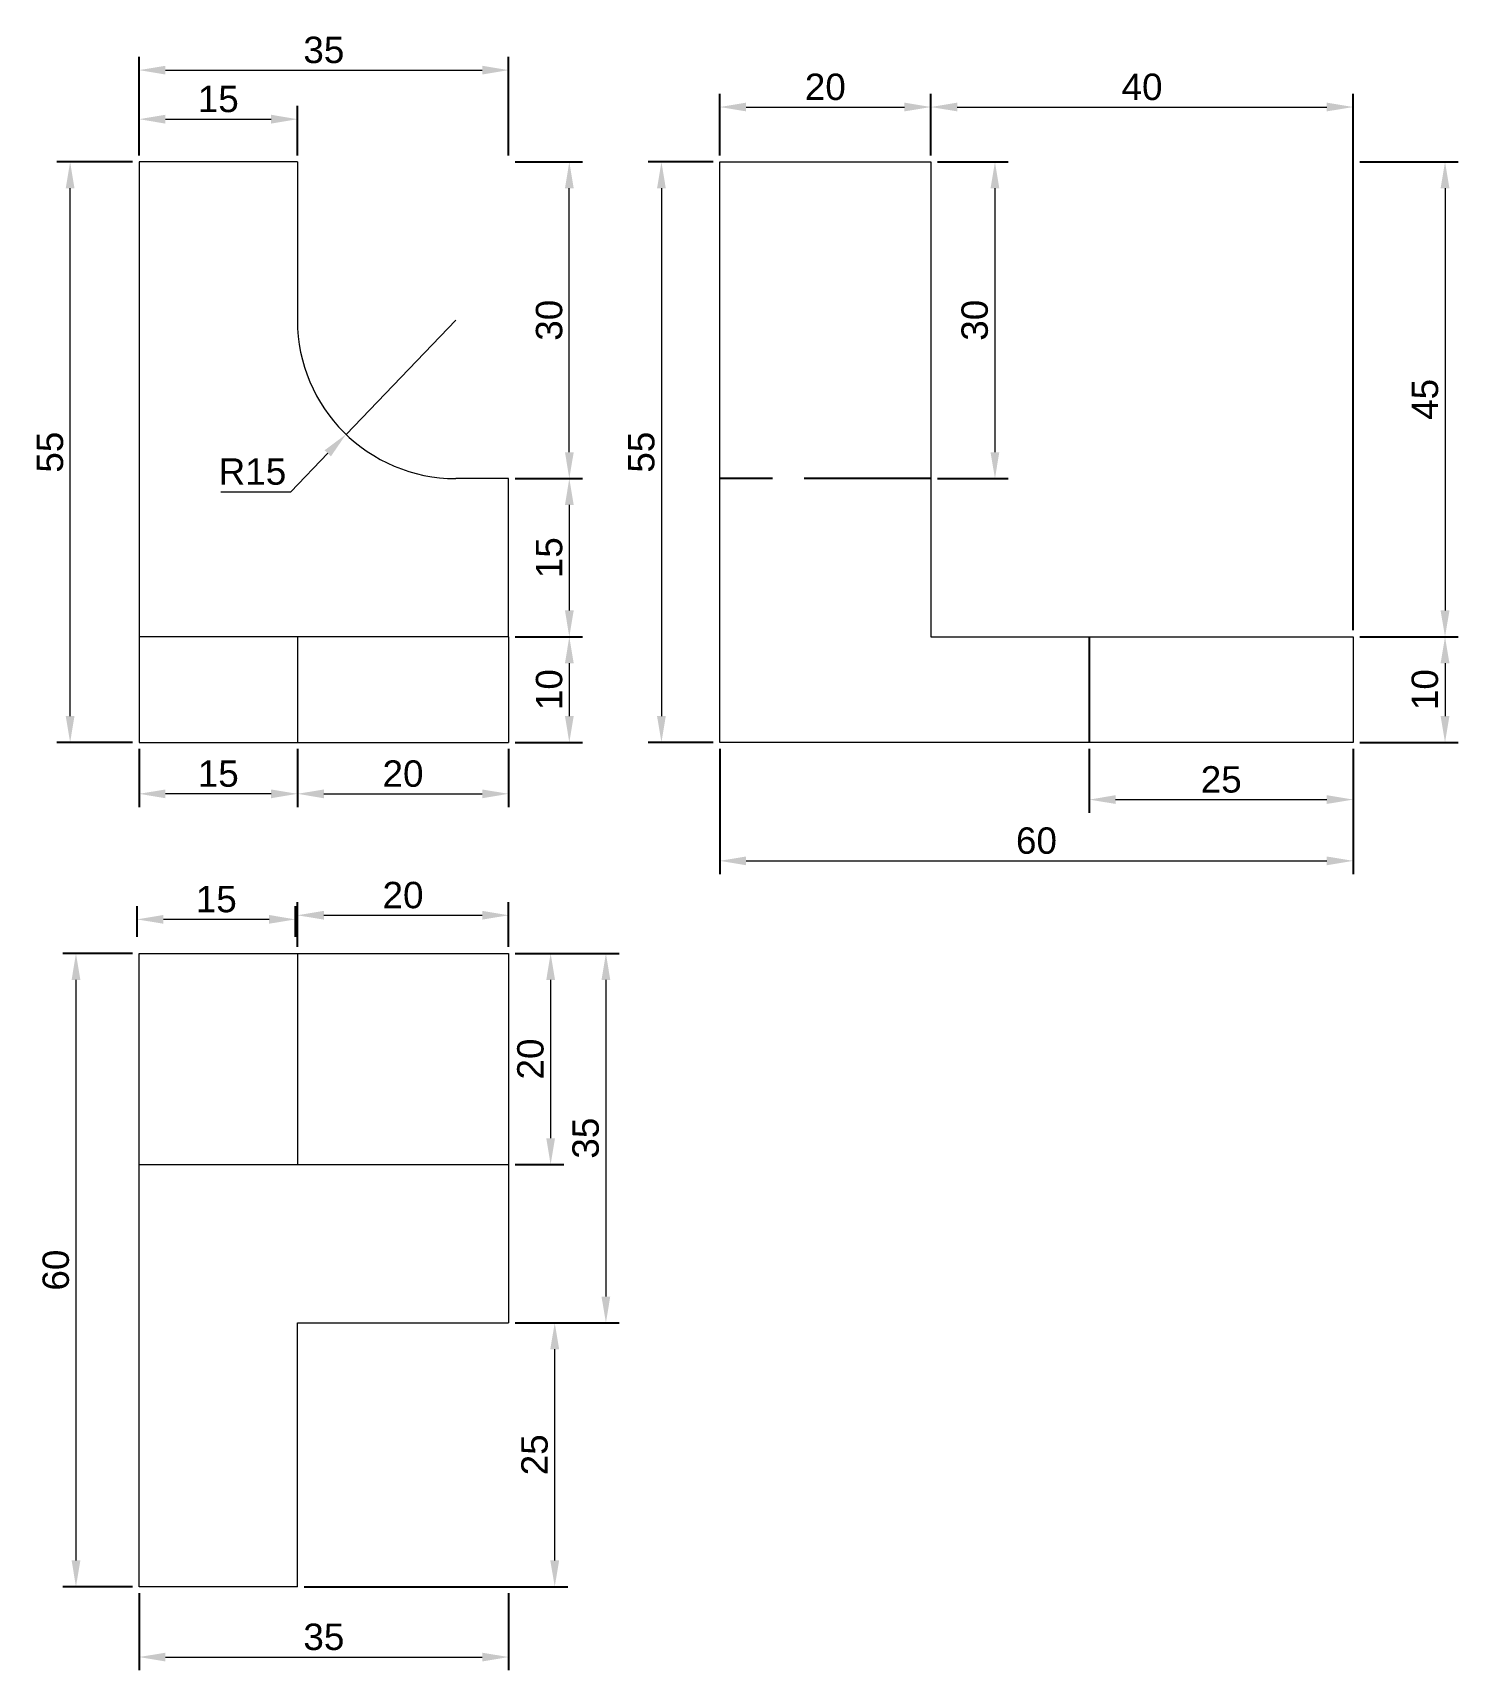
# Model space of a CAD drawing. Header units: millimetres. Extents: x -10 to 125, y -88 to 67.
import ezdxf

# ---------------------------------------------------------------- set-up
doc = ezdxf.new("R2010")
doc.units = ezdxf.units.MM
doc.linetypes.add('ACAD_ISO02W100', pattern=[15, 12, -3])
doc.layers.get('0').update_dxf_attribs({"lineweight": 5})
doc.layers.add('Projeção', color=50, linetype='ACAD_ISO02W100')
doc.styles.get("Standard").update_dxf_attribs({"font": 'arial.ttf'})
doc.dimstyles.new('ISO-25', dxfattribs={"dimtxt": 2.5, "dimasz": 2.5, "dimexe": 1.25, "dimexo": 0.625, "dimtad": 1, "dimtoh": 1, "dimtxsty": 'Standard', "dimcen": 2.5, "dimclrd": 3, "dimclre": 119, "dimclrt": 80, "dimadec": 0, "dimazin": 0, "dimtfac": 1, "dimtmove": 0, "dimatfit": 3, "dimfxl": 1, "dimtfillclr": 3, "dimlwd": -1, "dimarcsym": 0})

# ---------------------------------------------------------------- blocks, each defined once
blk = doc.blocks.new('*D2')
at = {"color": 119, "lineweight": -2, "transparency": 16777216}
for p, q in [((35.63, 55), (42, 55)), ((35.63, 25), (42, 25))]:
    blk.add_line(p, q, dxfattribs=at)
at = {"color": 3, "transparency": 16777216}
blk.add_line((40.75, 27.5), (40.75, 52.5), dxfattribs=at)
for points in [[(40.34, 52.5), (41.17, 52.5), (40.75, 55)], [(40.34, 27.5), (41.17, 27.5), (40.75, 25)]]:
    blk.add_solid(points, dxfattribs=at)
at = {"layer": 'Defpoints', "color": 0, "transparency": 16777216}
for p in [(35, 55), (40.75, 55), (35, 25)]:
    blk.add_point(p, dxfattribs=at)
at = {"color": 80, "transparency": 16777216, "insert": (38.85, 40), "char_height": 2.5, "attachment_point": 5, "rotation": 90}
blk.add_mtext('30', dxfattribs=at)
blk = doc.blocks.new('*D3')
at = {"color": 119, "lineweight": -2, "transparency": 16777216}
for p, q in [((35.63, 25), (42, 25)), ((35.63, 10), (42, 10))]:
    blk.add_line(p, q, dxfattribs=at)
at = {"color": 3, "transparency": 16777216}
blk.add_line((40.75, 22.5), (40.75, 12.5), dxfattribs=at)
for points in [[(40.34, 22.5), (41.17, 22.5), (40.75, 25)], [(40.34, 12.5), (41.17, 12.5), (40.75, 10)]]:
    blk.add_solid(points, dxfattribs=at)
at = {"layer": 'Defpoints', "color": 0, "transparency": 16777216}
for p in [(35, 25), (35, 10), (40.75, 10)]:
    blk.add_point(p, dxfattribs=at)
at = {"color": 80, "transparency": 16777216, "insert": (38.85, 17.5), "char_height": 2.5, "attachment_point": 5, "rotation": 90}
blk.add_mtext('15', dxfattribs=at)
blk = doc.blocks.new('*D4')
at = {"color": 119, "lineweight": -2, "transparency": 16777216}
for p, q in [((35.63, 10), (42, 10)), ((35.63, 0), (42, 0))]:
    blk.add_line(p, q, dxfattribs=at)
at = {"color": 3, "transparency": 16777216}
blk.add_line((40.75, 7.5), (40.75, 2.5), dxfattribs=at)
for points in [[(40.34, 7.5), (41.17, 7.5), (40.75, 10)], [(40.34, 2.5), (41.17, 2.5), (40.75, 0)]]:
    blk.add_solid(points, dxfattribs=at)
at = {"layer": 'Defpoints', "color": 0, "transparency": 16777216}
for p in [(35, 10), (35, 0), (40.75, 0)]:
    blk.add_point(p, dxfattribs=at)
at = {"color": 80, "transparency": 16777216, "insert": (38.85, 5), "char_height": 2.5, "attachment_point": 5, "rotation": 90}
blk.add_mtext('10', dxfattribs=at)
blk = doc.blocks.new('*D5')
at = {"color": 119, "lineweight": -2, "transparency": 16777216}
for p, q in [((0, 55.62), (0, 60.3)), ((15, 55.62), (15, 60.3))]:
    blk.add_line(p, q, dxfattribs=at)
at = {"color": 3, "transparency": 16777216}
blk.add_line((2.5, 59.05), (12.5, 59.05), dxfattribs=at)
for points in [[(2.5, 59.47), (2.5, 58.63), (0, 59.05)], [(12.5, 59.47), (12.5, 58.63), (15, 59.05)]]:
    blk.add_solid(points, dxfattribs=at)
at = {"layer": 'Defpoints', "color": 0, "transparency": 16777216}
for p in [(15, 59.05), (0, 55), (15, 55)]:
    blk.add_point(p, dxfattribs=at)
at = {"color": 80, "transparency": 16777216, "insert": (7.5, 60.95), "char_height": 2.5, "attachment_point": 5}
blk.add_mtext('15', dxfattribs=at)
blk = doc.blocks.new('*D6')
at = {"color": 119, "lineweight": -2, "transparency": 16777216}
for p, q in [((0, 55.62), (0, 64.95)), ((35, 55.62), (35, 64.95))]:
    blk.add_line(p, q, dxfattribs=at)
at = {"color": 3, "transparency": 16777216}
blk.add_line((2.5, 63.7), (32.5, 63.7), dxfattribs=at)
for points in [[(2.5, 64.11), (2.5, 63.28), (0, 63.7)], [(32.5, 64.11), (32.5, 63.28), (35, 63.7)]]:
    blk.add_solid(points, dxfattribs=at)
at = {"layer": 'Defpoints', "color": 0, "transparency": 16777216}
for p in [(35, 63.7), (0, 55), (35, 55)]:
    blk.add_point(p, dxfattribs=at)
at = {"color": 80, "transparency": 16777216, "insert": (17.5, 65.6), "char_height": 2.5, "attachment_point": 5}
blk.add_mtext('35', dxfattribs=at)
blk = doc.blocks.new('*D7')
at = {"color": 3, "transparency": 16777216}
for p, q in [((30, 40), (19.6, 29.19)), ((14.36, 23.75), (17.87, 27.39)), ((7.75, 23.75), (14.36, 23.75))]:
    blk.add_line(p, q, dxfattribs=at)
blk.add_solid([(17.57, 27.68), (18.17, 27.1), (19.6, 29.19)], dxfattribs=at)
at = {"layer": 'Defpoints', "color": 0, "transparency": 16777216}
for p in [(30, 40), (19.6, 29.19)]:
    blk.add_point(p, dxfattribs=at)
at = {"color": 80, "transparency": 16777216, "insert": (10.74, 25.65), "char_height": 2.5, "attachment_point": 5}
blk.add_mtext('R15', dxfattribs=at)
blk = doc.blocks.new('*D8')
at = {"color": 119, "lineweight": -2, "transparency": 16777216}
for p, q in [((-0.63, 55), (-7.78, 55)), ((-0.63, 0), (-7.78, 0))]:
    blk.add_line(p, q, dxfattribs=at)
at = {"color": 3, "transparency": 16777216}
blk.add_line((-6.53, 2.5), (-6.53, 52.5), dxfattribs=at)
for points in [[(-6.95, 52.5), (-6.12, 52.5), (-6.53, 55)], [(-6.95, 2.5), (-6.12, 2.5), (-6.53, 0)]]:
    blk.add_solid(points, dxfattribs=at)
at = {"layer": 'Defpoints', "color": 0, "transparency": 16777216}
for p in [(-6.53, 55), (0, 55), (0, 0)]:
    blk.add_point(p, dxfattribs=at)
at = {"color": 80, "transparency": 16777216, "insert": (-8.43, 27.5), "char_height": 2.5, "attachment_point": 5, "rotation": 90}
blk.add_mtext('55', dxfattribs=at)
blk = doc.blocks.new('*D9')
at = {"color": 119, "lineweight": -2, "transparency": 16777216}
for p, q in [((0, -0.62), (0, -6.12)), ((15, -0.62), (15, -6.12))]:
    blk.add_line(p, q, dxfattribs=at)
at = {"color": 3, "transparency": 16777216}
blk.add_line((12.5, -4.87), (2.5, -4.87), dxfattribs=at)
for points in [[(2.5, -4.46), (2.5, -5.29), (0, -4.87)], [(12.5, -4.46), (12.5, -5.29), (15, -4.87)]]:
    blk.add_solid(points, dxfattribs=at)
at = {"layer": 'Defpoints', "color": 0, "transparency": 16777216}
for p in [(0, 0), (15, 0), (0, -4.87)]:
    blk.add_point(p, dxfattribs=at)
at = {"color": 80, "transparency": 16777216, "insert": (7.5, -2.97), "char_height": 2.5, "attachment_point": 5}
blk.add_mtext('15', dxfattribs=at)
blk = doc.blocks.new('*D10')
at = {"color": 119, "lineweight": -2, "transparency": 16777216}
for p, q in [((15, -0.62), (15, -6.12)), ((35, -0.62), (35, -6.12))]:
    blk.add_line(p, q, dxfattribs=at)
at = {"color": 3, "transparency": 16777216}
blk.add_line((17.5, -4.87), (32.5, -4.87), dxfattribs=at)
for points in [[(17.5, -4.46), (17.5, -5.29), (15, -4.87)], [(32.5, -4.46), (32.5, -5.29), (35, -4.87)]]:
    blk.add_solid(points, dxfattribs=at)
at = {"layer": 'Defpoints', "color": 0, "transparency": 16777216}
for p in [(15, 0), (35, 0), (35, -4.87)]:
    blk.add_point(p, dxfattribs=at)
at = {"color": 80, "transparency": 16777216, "insert": (25, -2.97), "char_height": 2.5, "attachment_point": 5}
blk.add_mtext('20', dxfattribs=at)
blk = doc.blocks.new('*D11')
at = {"color": 119, "lineweight": -2, "transparency": 16777216}
for p, q in [((54.38, 55), (48.23, 55)), ((54.38, 0), (48.23, 0))]:
    blk.add_line(p, q, dxfattribs=at)
at = {"color": 3, "transparency": 16777216}
blk.add_line((49.48, 52.5), (49.48, 2.5), dxfattribs=at)
for points in [[(49.06, 52.5), (49.89, 52.5), (49.48, 55)], [(49.06, 2.5), (49.89, 2.5), (49.48, 0)]]:
    blk.add_solid(points, dxfattribs=at)
at = {"layer": 'Defpoints', "color": 0, "transparency": 16777216}
for p in [(55, 55), (55, 0), (49.48, 0)]:
    blk.add_point(p, dxfattribs=at)
at = {"color": 80, "transparency": 16777216, "insert": (47.58, 27.5), "char_height": 2.5, "attachment_point": 5, "rotation": 90}
blk.add_mtext('55', dxfattribs=at)
blk = doc.blocks.new('*D12')
at = {"color": 119, "lineweight": -2, "transparency": 16777216}
for p, q in [((55, 55.62), (55, 61.45)), ((75, 55.62), (75, 61.45))]:
    blk.add_line(p, q, dxfattribs=at)
at = {"color": 3, "transparency": 16777216}
blk.add_line((57.5, 60.2), (72.5, 60.2), dxfattribs=at)
for points in [[(57.5, 60.62), (57.5, 59.79), (55, 60.2)], [(72.5, 60.62), (72.5, 59.79), (75, 60.2)]]:
    blk.add_solid(points, dxfattribs=at)
at = {"layer": 'Defpoints', "color": 0, "transparency": 16777216}
for p in [(75, 60.2), (55, 55), (75, 55)]:
    blk.add_point(p, dxfattribs=at)
at = {"color": 80, "transparency": 16777216, "insert": (65, 62.1), "char_height": 2.5, "attachment_point": 5}
blk.add_mtext('20', dxfattribs=at)
blk = doc.blocks.new('*D13')
at = {"color": 119, "lineweight": -2, "transparency": 16777216}
for p, q in [((115.63, 55), (124.95, 55)), ((115.63, 10), (124.95, 10))]:
    blk.add_line(p, q, dxfattribs=at)
at = {"color": 3, "transparency": 16777216}
blk.add_line((123.7, 52.5), (123.7, 12.5), dxfattribs=at)
for points in [[(123.28, 52.5), (124.12, 52.5), (123.7, 55)], [(123.28, 12.5), (124.12, 12.5), (123.7, 10)]]:
    blk.add_solid(points, dxfattribs=at)
at = {"layer": 'Defpoints', "color": 0, "transparency": 16777216}
for p in [(115, 55), (115, 10), (123.7, 10)]:
    blk.add_point(p, dxfattribs=at)
at = {"color": 80, "transparency": 16777216, "insert": (121.81, 32.5), "char_height": 2.5, "attachment_point": 5, "rotation": 90}
blk.add_mtext('45', dxfattribs=at)
blk = doc.blocks.new('*D14')
at = {"color": 119, "lineweight": -2, "transparency": 16777216}
for p, q in [((115.63, 10), (124.95, 10)), ((115.63, 0), (124.95, 0))]:
    blk.add_line(p, q, dxfattribs=at)
at = {"color": 3, "transparency": 16777216}
blk.add_line((123.7, 7.5), (123.7, 2.5), dxfattribs=at)
for points in [[(123.28, 7.5), (124.12, 7.5), (123.7, 10)], [(123.28, 2.5), (124.12, 2.5), (123.7, 0)]]:
    blk.add_solid(points, dxfattribs=at)
at = {"layer": 'Defpoints', "color": 0, "transparency": 16777216}
for p in [(115, 10), (115, 0), (123.7, 0)]:
    blk.add_point(p, dxfattribs=at)
at = {"color": 80, "transparency": 16777216, "insert": (121.8, 5), "char_height": 2.5, "attachment_point": 5, "rotation": 90}
blk.add_mtext('10', dxfattribs=at)
blk = doc.blocks.new('*D15')
at = {"color": 119, "lineweight": -2, "transparency": 16777216}
for p, q in [((75, 55.62), (75, 61.45)), ((115, 10.62), (115, 61.45))]:
    blk.add_line(p, q, dxfattribs=at)
at = {"color": 3, "transparency": 16777216}
blk.add_line((77.5, 60.2), (112.5, 60.2), dxfattribs=at)
for points in [[(77.5, 60.62), (77.5, 59.79), (75, 60.2)], [(112.5, 60.62), (112.5, 59.79), (115, 60.2)]]:
    blk.add_solid(points, dxfattribs=at)
at = {"layer": 'Defpoints', "color": 0, "transparency": 16777216}
for p in [(115, 60.2), (75, 55), (115, 10)]:
    blk.add_point(p, dxfattribs=at)
at = {"color": 80, "transparency": 16777216, "insert": (95, 62.1), "char_height": 2.5, "attachment_point": 5}
blk.add_mtext('40', dxfattribs=at)
blk = doc.blocks.new('*D16')
at = {"color": 119, "lineweight": -2, "transparency": 16777216}
for p, q in [((55, -0.62), (55, -12.47)), ((115, -0.62), (115, -12.47))]:
    blk.add_line(p, q, dxfattribs=at)
at = {"color": 3, "transparency": 16777216}
blk.add_line((57.5, -11.22), (112.5, -11.22), dxfattribs=at)
for points in [[(57.5, -10.81), (57.5, -11.64), (55, -11.22)], [(112.5, -10.81), (112.5, -11.64), (115, -11.22)]]:
    blk.add_solid(points, dxfattribs=at)
at = {"layer": 'Defpoints', "color": 0, "transparency": 16777216}
for p in [(55, 0), (115, 0), (115, -11.22)]:
    blk.add_point(p, dxfattribs=at)
at = {"color": 80, "transparency": 16777216, "insert": (85, -9.32), "char_height": 2.5, "attachment_point": 5}
blk.add_mtext('60', dxfattribs=at)
blk = doc.blocks.new('*D17')
at = {"color": 119, "lineweight": -2, "transparency": 16777216}
for p, q in [((90, -0.62), (90, -6.67)), ((115, -0.62), (115, -6.67))]:
    blk.add_line(p, q, dxfattribs=at)
at = {"color": 3, "transparency": 16777216}
blk.add_line((92.5, -5.42), (112.5, -5.42), dxfattribs=at)
for points in [[(92.5, -5), (92.5, -5.83), (90, -5.42)], [(112.5, -5), (112.5, -5.83), (115, -5.42)]]:
    blk.add_solid(points, dxfattribs=at)
at = {"layer": 'Defpoints', "color": 0, "transparency": 16777216}
for p in [(90, 0), (115, 0), (115, -5.42)]:
    blk.add_point(p, dxfattribs=at)
at = {"color": 80, "transparency": 16777216, "insert": (102.5, -3.52), "char_height": 2.5, "attachment_point": 5}
blk.add_mtext('25', dxfattribs=at)
blk = doc.blocks.new('*D18')
at = {"color": 119, "lineweight": -2, "transparency": 16777216}
for p, q in [((75.63, 55), (82.32, 55)), ((75.63, 25), (82.32, 25))]:
    blk.add_line(p, q, dxfattribs=at)
at = {"color": 3, "transparency": 16777216}
blk.add_line((81.07, 52.5), (81.07, 27.5), dxfattribs=at)
for points in [[(80.65, 52.5), (81.48, 52.5), (81.07, 55)], [(80.65, 27.5), (81.48, 27.5), (81.07, 25)]]:
    blk.add_solid(points, dxfattribs=at)
at = {"layer": 'Defpoints', "color": 0, "transparency": 16777216}
for p in [(75, 55), (75, 25), (81.07, 25)]:
    blk.add_point(p, dxfattribs=at)
at = {"color": 80, "transparency": 16777216, "insert": (79.16, 40), "char_height": 2.5, "attachment_point": 5, "rotation": 90}
blk.add_mtext('30', dxfattribs=at)
blk = doc.blocks.new('*D19')
at = {"color": 119, "lineweight": -2, "transparency": 16777216}
for p, q in [((-0.19, -18.41), (-0.19, -15.52)), ((14.81, -18.41), (14.81, -15.52))]:
    blk.add_line(p, q, dxfattribs=at)
at = {"color": 3, "transparency": 16777216}
blk.add_line((12.31, -16.77), (2.31, -16.77), dxfattribs=at)
for points in [[(2.31, -16.35), (2.31, -17.18), (-0.19, -16.77)], [(12.31, -16.35), (12.31, -17.18), (14.81, -16.77)]]:
    blk.add_solid(points, dxfattribs=at)
at = {"layer": 'Defpoints', "color": 0, "transparency": 16777216}
for p in [(-0.19, -16.77), (-0.19, -19.03), (14.81, -19.03)]:
    blk.add_point(p, dxfattribs=at)
at = {"color": 80, "transparency": 16777216, "insert": (7.31, -14.86), "char_height": 2.5, "attachment_point": 5}
blk.add_mtext('15', dxfattribs=at)
blk = doc.blocks.new('*D20')
at = {"color": 119, "lineweight": -2, "transparency": 16777216}
for p, q in [((15, -19.38), (15, -15.13)), ((35, -19.38), (35, -15.13))]:
    blk.add_line(p, q, dxfattribs=at)
at = {"color": 3, "transparency": 16777216}
blk.add_line((17.5, -16.38), (32.5, -16.38), dxfattribs=at)
for points in [[(17.5, -15.96), (17.5, -16.79), (15, -16.38)], [(32.5, -15.96), (32.5, -16.79), (35, -16.38)]]:
    blk.add_solid(points, dxfattribs=at)
at = {"layer": 'Defpoints', "color": 0, "transparency": 16777216}
for p in [(35, -16.38), (15, -20), (35, -20)]:
    blk.add_point(p, dxfattribs=at)
at = {"color": 80, "transparency": 16777216, "insert": (25, -14.48), "char_height": 2.5, "attachment_point": 5}
blk.add_mtext('20', dxfattribs=at)
blk = doc.blocks.new('*D22')
at = {"color": 119, "lineweight": -2, "transparency": 16777216}
for p, q in [((-0.63, -20), (-7.23, -20)), ((-0.63, -80), (-7.23, -80))]:
    blk.add_line(p, q, dxfattribs=at)
at = {"color": 3, "transparency": 16777216}
blk.add_line((-5.98, -22.5), (-5.98, -77.5), dxfattribs=at)
for points in [[(-6.39, -22.5), (-5.56, -22.5), (-5.98, -20)], [(-6.39, -77.5), (-5.56, -77.5), (-5.98, -80)]]:
    blk.add_solid(points, dxfattribs=at)
at = {"layer": 'Defpoints', "color": 0, "transparency": 16777216}
for p in [(0, -20), (-5.98, -80), (0, -80)]:
    blk.add_point(p, dxfattribs=at)
at = {"color": 80, "transparency": 16777216, "insert": (-7.88, -50), "char_height": 2.5, "attachment_point": 5, "rotation": 90}
blk.add_mtext('60', dxfattribs=at)
blk = doc.blocks.new('*D23')
at = {"color": 119, "lineweight": -2, "transparency": 16777216}
for p, q in [((35.63, -20), (40.23, -20)), ((35.63, -40), (40.23, -40))]:
    blk.add_line(p, q, dxfattribs=at)
at = {"color": 3, "transparency": 16777216}
blk.add_line((38.98, -22.5), (38.98, -37.5), dxfattribs=at)
for points in [[(38.57, -22.5), (39.4, -22.5), (38.98, -20)], [(38.57, -37.5), (39.4, -37.5), (38.98, -40)]]:
    blk.add_solid(points, dxfattribs=at)
at = {"layer": 'Defpoints', "color": 0, "transparency": 16777216}
for p in [(35, -20), (35, -40), (38.98, -40)]:
    blk.add_point(p, dxfattribs=at)
at = {"color": 80, "transparency": 16777216, "insert": (37.08, -30), "char_height": 2.5, "attachment_point": 5, "rotation": 90}
blk.add_mtext('20', dxfattribs=at)
blk = doc.blocks.new('*D24')
at = {"color": 119, "lineweight": -2, "transparency": 16777216}
for p, q in [((35.63, -20), (45.47, -20)), ((35.63, -55), (45.47, -55))]:
    blk.add_line(p, q, dxfattribs=at)
at = {"color": 3, "transparency": 16777216}
blk.add_line((44.22, -22.5), (44.22, -52.5), dxfattribs=at)
for points in [[(43.8, -22.5), (44.63, -22.5), (44.22, -20)], [(43.8, -52.5), (44.63, -52.5), (44.22, -55)]]:
    blk.add_solid(points, dxfattribs=at)
at = {"layer": 'Defpoints', "color": 0, "transparency": 16777216}
for p in [(35, -20), (35, -55), (44.22, -55)]:
    blk.add_point(p, dxfattribs=at)
at = {"color": 80, "transparency": 16777216, "insert": (42.31, -37.5), "char_height": 2.5, "attachment_point": 5, "rotation": 90}
blk.add_mtext('35', dxfattribs=at)
blk = doc.blocks.new('*D25')
at = {"color": 119, "lineweight": -2, "transparency": 16777216}
for p, q in [((35.63, -55), (40.62, -55)), ((15.63, -80), (40.62, -80))]:
    blk.add_line(p, q, dxfattribs=at)
at = {"color": 3, "transparency": 16777216}
blk.add_line((39.37, -77.5), (39.37, -57.5), dxfattribs=at)
for points in [[(38.95, -57.5), (39.79, -57.5), (39.37, -55)], [(38.95, -77.5), (39.79, -77.5), (39.37, -80)]]:
    blk.add_solid(points, dxfattribs=at)
at = {"layer": 'Defpoints', "color": 0, "transparency": 16777216}
for p in [(35, -55), (39.37, -55), (15, -80)]:
    blk.add_point(p, dxfattribs=at)
at = {"color": 80, "transparency": 16777216, "insert": (37.47, -67.5), "char_height": 2.5, "attachment_point": 5, "rotation": 90}
blk.add_mtext('25', dxfattribs=at)
blk = doc.blocks.new('*D26')
at = {"color": 119, "lineweight": -2, "transparency": 16777216}
for p, q in [((0, -80.62), (0, -87.91)), ((35, -80.62), (35, -87.91))]:
    blk.add_line(p, q, dxfattribs=at)
at = {"color": 3, "transparency": 16777216}
blk.add_line((2.5, -86.66), (32.5, -86.66), dxfattribs=at)
for points in [[(2.5, -86.25), (2.5, -87.08), (0, -86.66)], [(32.5, -86.25), (32.5, -87.08), (35, -86.66)]]:
    blk.add_solid(points, dxfattribs=at)
at = {"layer": 'Defpoints', "color": 0, "transparency": 16777216}
for p in [(0, -80), (35, -80), (35, -86.66)]:
    blk.add_point(p, dxfattribs=at)
at = {"color": 80, "transparency": 16777216, "insert": (17.5, -84.76), "char_height": 2.5, "attachment_point": 5}
blk.add_mtext('35', dxfattribs=at)

msp = doc.modelspace()

# ---------------------------------------------------------------- linework, layer by layer
for p, q in [((15, 55), (0, 55)), ((0, 55), (0, 0)), ((15, 55), (15, 50)), ((55, 0), (55, 55)), ((55, 55), (75, 55)), ((55, 10), (55, 55)), ((75, 55), (75, 10)), ((15, 50), (15, 40)), ((35, 10), (0, 10)), ((15, 10), (15, 0)), ((35, 10), (35, 0)), ((75, 10), (115, 10)), ((115, 10), (115, 0)), ((0, 0), (35, 0)), ((115, 0), (55, 0)), ((0, -20), (35, -20)), ((0, -80), (0, -20)), ((15, -20), (15, -40)), ((35, -20), (35, -55)), ((0, -40), (35, -40)), ((15, -80), (15, -55)), ((15, -55), (35, -55)), ((15, -80), (0, -80))]:
    msp.add_line(p, q)
msp.add_lwpolyline([(35, 10), (35, 25), (30, 25)])
msp.add_arc((30, 40), 15, 180, 270)
at = {"layer": 'Projeção'}
for p, q in [((75, 25), (55, 25)), ((90, 10), (90, 0))]:
    msp.add_line(p, q, dxfattribs=at)

# ---------------------------------------------------------------- dimensions: what is measured, and where the dimension line sits
for base, p1, p2, picture, middle in [((35, 63.697), (0, 55), (35, 55), '*D6', (17.5, 65.599)), ((75, 60.203), (55, 55), (75, 55), '*D12', (65, 62.104)), ((115, 60.203), (75, 55), (115, 10), '*D15', (95, 62.104)), ((15, 59.051), (0, 55), (15, 55), '*D5', (7.5, 60.953)), ((0, -4.875), (15, 0), (0, 0), '*D9', (7.5, -2.973)), ((35, -4.875), (15, 0), (35, 0), '*D10', (25, -2.973)), ((115, -11.225), (55, 0), (115, 0), '*D16', (85, -9.323)), ((115, -5.418), (90, 0), (115, 0), '*D17', (102.5, -3.516)), ((-0.194, -16.765), (14.806, -19.032), (-0.194, -19.032), '*D19', (7.306, -14.864)), ((35, -16.378), (15, -20), (35, -20), '*D20', (25, -14.477)), ((35, -86.662), (0, -80), (35, -80), '*D26', (17.5, -84.76))]:
    dim = msp.add_linear_dim(base=base, p1=p1, p2=p2, dimstyle='ISO-25')
    dim.commit()
    dim.dimension.update_dxf_attribs({"geometry": picture, "text_midpoint": middle})
for base, p1, p2, picture, middle in [((-6.534, 55), (0, 0), (0, 55), '*D8', (-8.43, 27.5)), ((40.752, 55), (35, 25), (35, 55), '*D2', (38.85, 40)), ((49.477, 0), (55, 55), (55, 0), '*D11', (47.581, 27.5)), ((81.066, 25), (75, 55), (75, 25), '*D18', (79.164, 40)), ((123.701, 10), (115, 55), (115, 10), '*D13', (121.805, 32.5)), ((40.752, 10), (35, 25), (35, 10), '*D3', (38.851, 17.5)), ((40.752, 0), (35, 10), (35, 0), '*D4', (38.851, 5)), ((123.701, 0), (115, 10), (115, 0), '*D14', (121.8, 5)), ((-5.977, -80), (0, -20), (0, -80), '*D22', (-7.879, -50)), ((38.984, -40), (35, -20), (35, -40), '*D23', (37.082, -30)), ((44.216, -55), (35, -20), (35, -55), '*D24', (42.314, -37.5)), ((39.371, -55), (15, -80), (35, -55), '*D25', (37.47, -67.5))]:
    dim = msp.add_linear_dim(base=base, p1=p1, p2=p2, angle=90, dimstyle='ISO-25')
    dim.commit()
    dim.dimension.update_dxf_attribs({"geometry": picture, "text_midpoint": middle})
dim = msp.add_radius_dim(center=(30, 40), mpoint=(19.6, 29.191), dimstyle='ISO-25')
dim.commit()
dim.dimension.update_dxf_attribs({"geometry": '*D7', "text_midpoint": (10.742, 25.65)})

doc.saveas('drawing.dxf')
